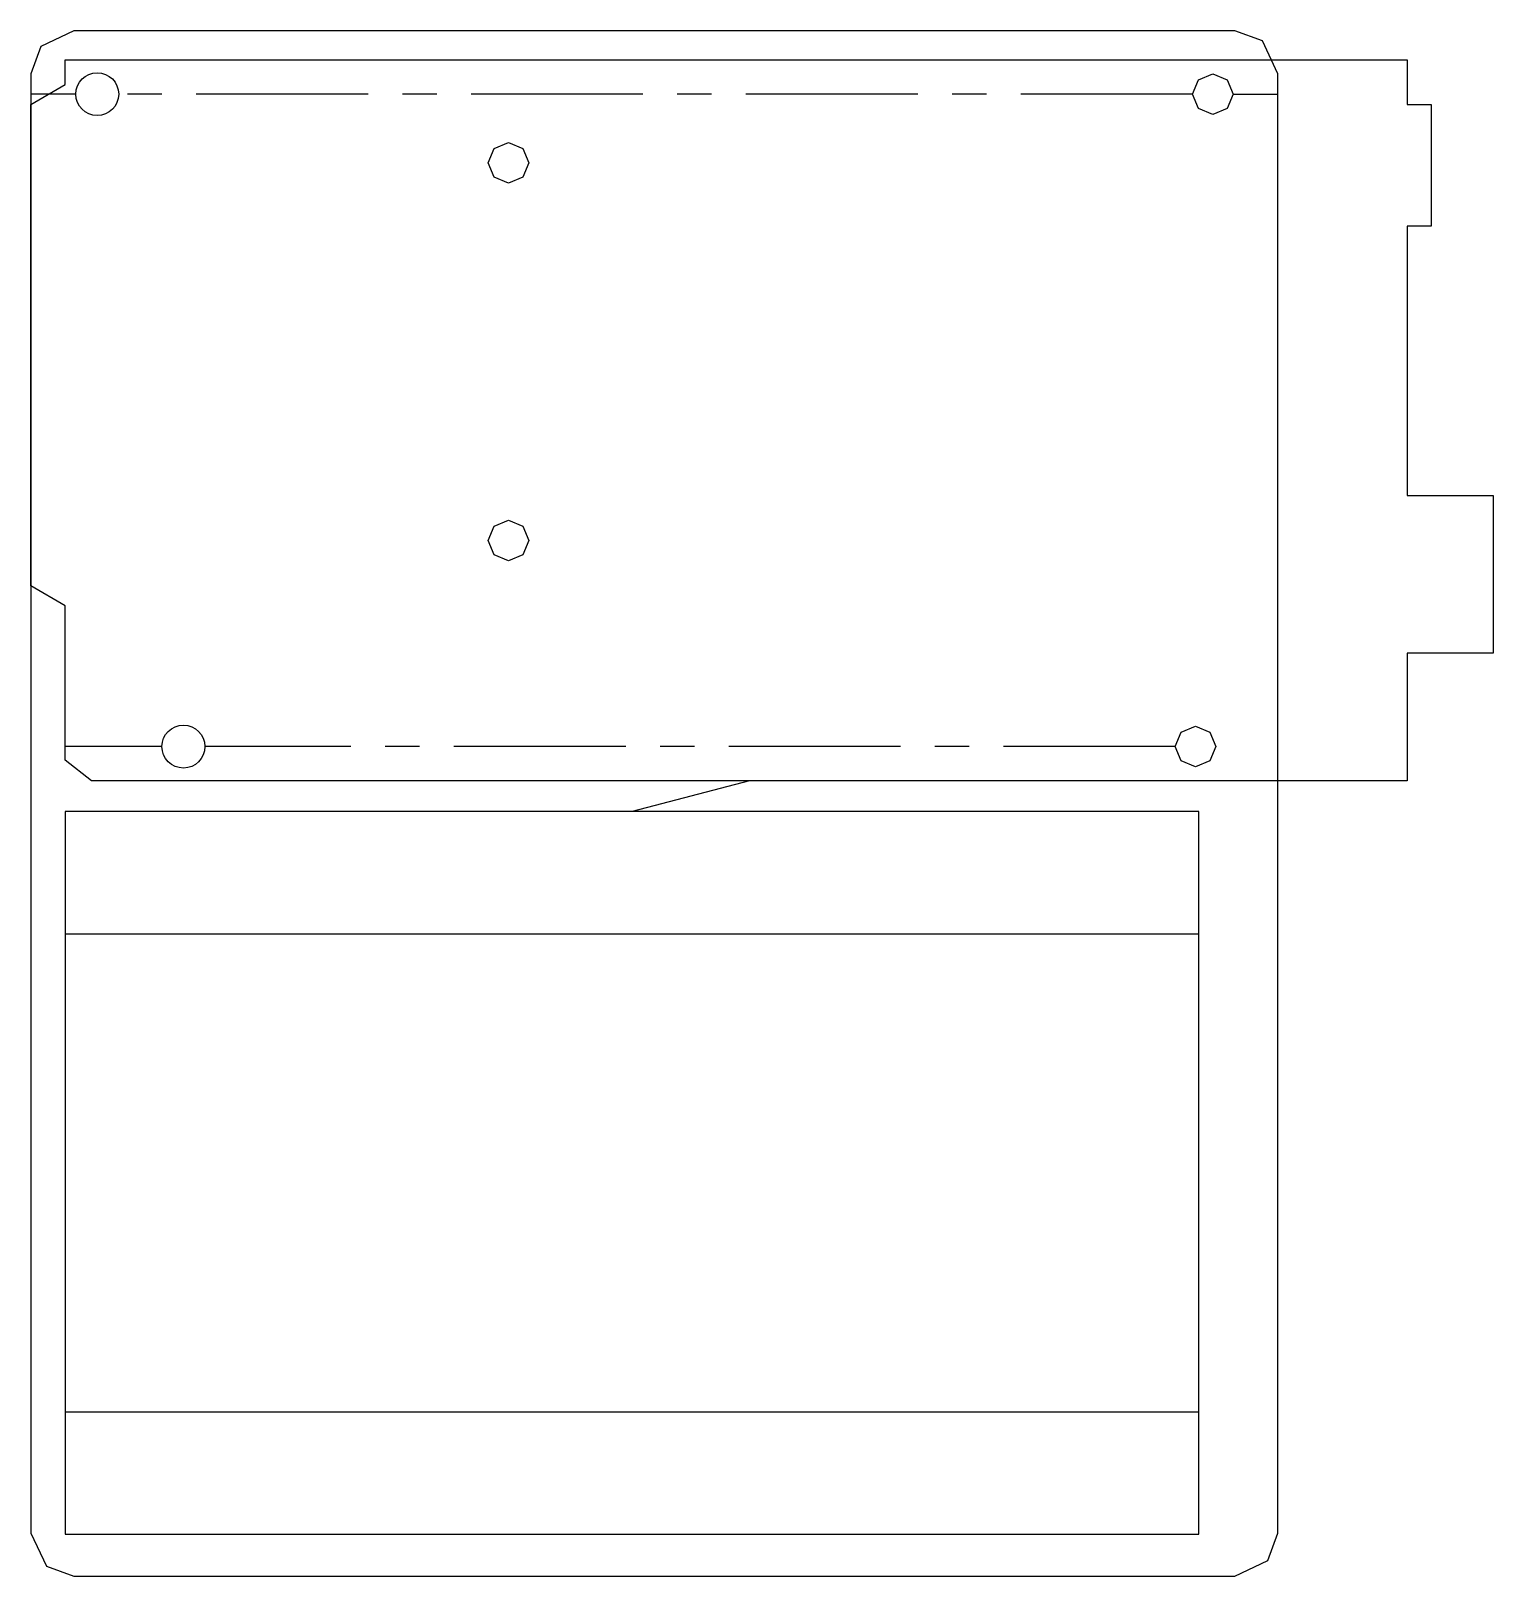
# Model space of a CAD drawing. Header units: inches. Extents: x -0.69 to 3.57, y 0 to 4.5.
import ezdxf

# ---------------------------------------------------------------- set-up
doc = ezdxf.new("R2010")
doc.units = ezdxf.units.IN
doc.header["$MEASUREMENT"] = 0
doc.linetypes.add('CENTERX2', pattern=[0.8, 0.5, -0.1, 0.1, -0.1])

msp = doc.modelspace()

# ---------------------------------------------------------------- linework, layer by layer
at = {"color": 7, "linetype": 'Continuous'}
for p, q in [((2.8195, 4.5), (-0.5606, 4.5)), ((-0.5856, 4.3436), (-0.5856, 4.4158)), ((-0.5856, 4.4158), (3.3209, 4.4158)), ((3.3209, 4.4158), (3.3209, 4.2858)), ((-0.6856, 4.375), (-0.6856, 0.125)), ((2.9445, 0.125), (2.9445, 4.375)), ((-0.6856, 4.2853), (-0.5856, 4.3436)), ((-0.6856, 2.8841), (-0.6856, 4.2853)), ((3.3209, 4.2858), (3.3909, 4.2858)), ((3.3909, 4.2858), (3.3909, 3.9318)), ((3.3909, 3.9318), (3.3209, 3.9318)), ((3.3209, 3.9318), (3.3209, 3.1468)), ((3.3209, 3.1468), (3.5709, 3.1468)), ((3.5709, 3.1468), (3.5709, 2.6878)), ((-0.5856, 2.8258), (-0.6856, 2.8841)), ((-0.5856, 2.3758), (-0.5856, 2.8258)), ((3.5709, 2.6878), (3.3209, 2.6878)), ((3.3209, 2.6878), (3.3209, 2.3158)), ((-0.5088, 2.3158), (-0.5856, 2.3758)), ((3.3209, 2.3158), (-0.5088, 2.3158)), ((2.7144, 2.2265), (-0.5856, 2.2265)), ((-0.5856, 2.2265), (-0.5856, 0.122)), ((2.7144, 0.122), (2.7144, 2.2265)), ((-0.5856, 1.8702), (2.7144, 1.8702)), ((-0.5856, 0.4782), (2.7144, 0.4782)), ((-0.5856, 0.122), (2.7144, 0.122)), ((-0.5606, 0), (2.8195, 0))]:
    msp.add_line(p, q, dxfattribs=at)
at = {"color": 7, "linetype": 'CENTERX2'}
for p, q in [((-0.5551, 4.3158), (-0.6856, 4.3158)), ((2.6959, 4.3158), (-0.4301, 4.3158)), ((2.814, 4.3158), (2.9445, 4.3158)), ((-0.3041, 2.4158), (-0.5856, 2.4158)), ((2.6459, 2.4158), (-0.1791, 2.4158)), ((1.4061, 2.3158), (1.0644, 2.2265))]:
    msp.add_line(p, q, dxfattribs=at)
at = {"color": 7, "linetype": 'Continuous', "flags": 128}
for points in [[(-0.5606, 4.5), (-0.6567, 4.4549), (-0.6856, 4.375)], [(2.9445, 4.375), (2.8994, 4.4712), (2.8195, 4.5)], [(2.6959, 4.3158), (2.7132, 4.3576), (2.755, 4.3749), (2.7967, 4.3576), (2.814, 4.3158)], [(2.814, 4.3158), (2.7967, 4.2741), (2.755, 4.2568), (2.7132, 4.2741), (2.6959, 4.3158)], [(0.6459, 4.1159), (0.6632, 4.1576), (0.705, 4.1749), (0.7467, 4.1576), (0.764, 4.1159)], [(0.764, 4.1159), (0.7467, 4.0741), (0.705, 4.0568), (0.6632, 4.0741), (0.6459, 4.1159)], [(0.6459, 3.0158), (0.6632, 3.0575), (0.705, 3.0749), (0.7467, 3.0575), (0.764, 3.0158)], [(0.764, 3.0158), (0.7467, 2.9741), (0.705, 2.9568), (0.6632, 2.9741), (0.6459, 3.0158)], [(2.6459, 2.4158), (2.6632, 2.4576), (2.7049, 2.4749), (2.7467, 2.4576), (2.764, 2.4158)], [(2.764, 2.4158), (2.7467, 2.3741), (2.7049, 2.3568), (2.6632, 2.3741), (2.6459, 2.4158)], [(-0.6856, 0.125), (-0.6405, 0.0288), (-0.5606, 0)], [(2.8195, 0), (2.9156, 0.0451), (2.9445, 0.125)]]:
    msp.add_lwpolyline(points, dxfattribs=at)
at = {"color": 7, "linetype": 'Continuous'}
for centre in [(-0.4926, 4.3158), (-0.2416, 2.4158)]:
    msp.add_circle(centre, 0.0625, dxfattribs=at)

doc.saveas('drawing.dxf')
